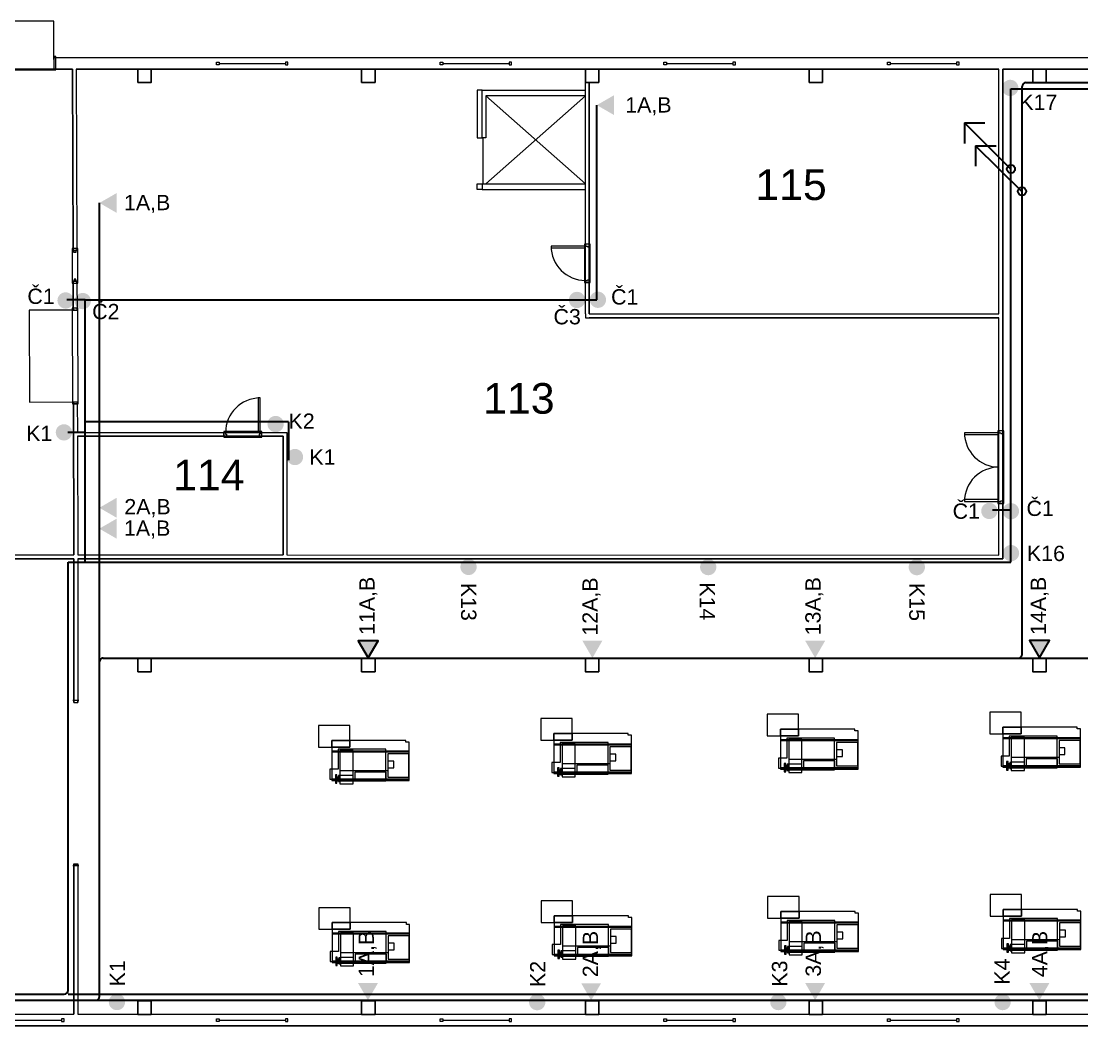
# Model space of a CAD drawing. Extents: x 23 to 125, y 27 to 85.
# Drawn here: x 62.58 to 90.28, y 59.22 to 85.47 of the extents above; entities that cross this region are included whole.
import ezdxf

# ---------------------------------------------------------------- set-up
doc = ezdxf.new("R2010")
doc.units = 0
doc.header["$LTSCALE"] = 1.485
doc.header["$MEASUREMENT"] = 0
doc.layers.get('0').update_dxf_attribs({"linetype": 'CONTINUOUS'})
doc.layers.add('bezpečnost', color=5, linetype='CONTINUOUS', lineweight=30)
doc.layers.add('kabely', color=1, linetype='CONTINUOUS', lineweight=30)
for name, color, linetype in [('DVEřE', 7, 'CONTINUOUS'), ('NADSTANDARDNí_úPRAVY', 7, 'CONTINUOUS'), ('PLášť_BUDOVY', 7, 'CONTINUOUS'), ('PROSTOR', 7, 'CONTINUOUS'), ('STROJE', 7, 'CONTINUOUS'), ('ZEď', 7, 'CONTINUOUS')]:
    doc.layers.add(name, color=color, linetype=linetype)
doc.styles.get("Standard").update_dxf_attribs({"font": 'arial.ttf', "height": 0.4})

# ---------------------------------------------------------------- blocks, each defined once
blk = doc.blocks.new('*U54')
at = {"layer": 'NADSTANDARDNí_úPRAVY', "color": 7, "linetype": 'Continuous'}
blk.add_lwpolyline([(-0.107, -0.176), (0.243, -0.176), (0.243, 0.174), (-0.107, 0.174)], close=True, dxfattribs=at)
blk = doc.blocks.new('*U55')
at = {"color": 0, "linetype": 'ByBlock', "lineweight": -2, "transparency": 16777216}
for p in [(40.9087, 24.35), (46.7528, 24.35), (52.5969, 24.35), (58.441, 24.35), (64.2851, 24.35), (40.9087, 0), (46.7528, 0), (52.5969, 0), (58.441, 0), (64.2851, 0)]:
    blk.add_blockref('*U54', p, dxfattribs=at)
blk = doc.blocks.new('*U56')
blk.add_lwpolyline([(-0.175, 0.175), (-0.175, -0.175), (0.175, -0.175), (0.175, 0.175)], close=True)
blk = doc.blocks.new('*U57')
at = {"color": 0, "linetype": 'ByBlock', "lineweight": -2, "transparency": 16777216}
for p in [(40.9087, 0), (46.7528, 0), (52.5969, 0), (58.441, 0), (64.2851, 0)]:
    blk.add_blockref('*U56', p, dxfattribs=at)

msp = doc.modelspace()

# ---------------------------------------------------------------- hatches: boundary and pattern name
at = {"layer": 'bezpečnost'}
h = msp.add_hatch(color=5, dxfattribs=at)
h.dxf.hatch_style = 1
edge = h.paths.add_edge_path()
edge.add_arc((88.414, 83.724), 0.213, 0, 360)
msp.add_hatch(color=5, dxfattribs=at).paths.add_polyline_path([(77.617, 83.274), (78.067, 83.014), (78.067, 83.534)])
h = msp.add_hatch(color=5, dxfattribs=at)
h.dxf.hatch_style = 1
edge = h.paths.add_edge_path()
edge.add_arc((63.739, 78.17), 0.213, 0, 360)
h = msp.add_hatch(color=5, dxfattribs=at)
h.dxf.hatch_style = 1
edge = h.paths.add_edge_path()
edge.add_arc((64.187, 78.154), 0.213, 0, 360)
h = msp.add_hatch(color=5, dxfattribs=at)
h.dxf.hatch_style = 1
edge = h.paths.add_edge_path()
edge.add_arc((77.098, 78.183), 0.213, 0, 360)
h = msp.add_hatch(color=5, dxfattribs=at)
h.dxf.hatch_style = 1
edge = h.paths.add_edge_path()
edge.add_arc((77.644, 78.188), 0.213, 0, 360)
h = msp.add_hatch(color=5, dxfattribs=at)
h.dxf.hatch_style = 1
edge = h.paths.add_edge_path()
edge.add_arc((69.225, 74.94), 0.213, 0, 360)
h = msp.add_hatch(color=5, dxfattribs=at)
h.dxf.hatch_style = 1
edge = h.paths.add_edge_path()
edge.add_arc((63.695, 74.723), 0.213, 0, 360)
h = msp.add_hatch(color=5, dxfattribs=at)
h.dxf.hatch_style = 1
edge = h.paths.add_edge_path()
edge.add_arc((69.731, 74.079), 0.213, 0, 360)
h = msp.add_hatch(color=5, dxfattribs=at)
h.dxf.hatch_style = 1
edge = h.paths.add_edge_path()
edge.add_arc((87.869, 72.669), 0.213, 0, 360)
h = msp.add_hatch(color=5, dxfattribs=at)
h.dxf.hatch_style = 1
edge = h.paths.add_edge_path()
edge.add_arc((88.432, 72.663), 0.213, 0, 360)
h = msp.add_hatch(color=5, dxfattribs=at)
h.dxf.hatch_style = 1
edge = h.paths.add_edge_path()
edge.add_arc((88.435, 71.567), 0.213, 0, 360)
h = msp.add_hatch(color=5, dxfattribs=at)
h.dxf.hatch_style = 1
edge = h.paths.add_edge_path()
edge.add_arc((74.264, 71.207), 0.213, 0, 360)
h = msp.add_hatch(color=5, dxfattribs=at)
h.dxf.hatch_style = 1
edge = h.paths.add_edge_path()
edge.add_arc((80.525, 71.203), 0.213, 0, 360)
h = msp.add_hatch(color=5, dxfattribs=at)
h.dxf.hatch_style = 1
edge = h.paths.add_edge_path()
edge.add_arc((85.975, 71.202), 0.213, 0, 360)
h = msp.add_hatch(color=5, dxfattribs=at)
h.dxf.hatch_style = 1
edge = h.paths.add_edge_path()
edge.add_arc((65.081, 59.838), 0.213, 0, 360)
h = msp.add_hatch(color=5, dxfattribs=at)
h.dxf.hatch_style = 1
edge = h.paths.add_edge_path()
edge.add_arc((76.058, 59.835), 0.213, 0, 360)
h = msp.add_hatch(color=5, dxfattribs=at)
h.dxf.hatch_style = 1
edge = h.paths.add_edge_path()
edge.add_arc((82.357, 59.837), 0.213, 0, 360)
h = msp.add_hatch(color=5, dxfattribs=at)
h.dxf.hatch_style = 1
edge = h.paths.add_edge_path()
edge.add_arc((88.216, 59.837), 0.213, 0, 360)
at = {"layer": 'kabely'}
for points in [[(64.624, 80.718), (65.074, 80.458), (65.074, 80.977)], [(64.621, 72.753), (65.071, 72.493), (65.071, 73.013)], [(64.62, 72.207), (65.07, 71.947), (65.07, 72.467)], [(71.642, 68.83), (71.901, 69.28), (71.382, 69.28)], [(77.5, 68.827), (77.759, 69.277), (77.24, 69.277)], [(83.319, 68.827), (83.579, 69.277), (83.059, 69.277)], [(71.638, 59.884), (71.898, 60.334), (71.378, 60.334)], [(77.467, 59.88), (77.727, 60.33), (77.207, 60.33)], [(83.318, 59.884), (83.578, 60.334), (83.059, 60.334)], [(89.177, 59.882), (89.437, 60.332), (88.917, 60.332)]]:
    msp.add_hatch(color=1, dxfattribs=at).paths.add_polyline_path(points)
h = msp.add_hatch(color=1, dxfattribs=at)
h.paths.add_polyline_path([(89.438, 69.282), (88.918, 69.282), (89.178, 68.832)])
h.paths.add_polyline_path([(95.274, 69.279), (94.754, 69.279), (95.014, 68.829)])
h.paths.add_polyline_path([(101.125, 69.271), (100.605, 69.271), (100.862, 68.827), (100.868, 68.827)])
h.paths.add_polyline_path([(106.97, 69.278), (106.45, 69.278), (106.71, 68.828)])
h.paths.add_polyline_path([(112.823, 69.279), (112.304, 69.279), (112.564, 68.829)])
h.paths.add_polyline_path([(118.669, 69.275), (118.149, 69.275), (118.408, 68.827), (118.41, 68.827)])

# ---------------------------------------------------------------- linework, layer by layer
at = {"layer": 'bezpečnost'}
for p, q in [((88.432, 71.335), (88.432, 83.7)), ((88.432, 83.7), (111.301, 83.7)), ((77.618, 78.188), (77.618, 83.277)), ((88.432, 81.605), (87.217, 82.81)), ((87.217, 82.81), (87.754, 82.81)), ((87.217, 82.81), (87.217, 82.272)), ((88.432, 72.691), (88.432, 81.605)), ((64.253, 78.188), (63.77, 78.188)), ((64.253, 71.709), (64.253, 78.188)), ((64.253, 78.188), (77.105, 78.188)), ((77.105, 78.188), (77.618, 78.188)), ((69.562, 75), (64.253, 75)), ((69.562, 75), (69.562, 74)), ((64.253, 74.722), (63.799, 74.722)), ((88.432, 72.691), (87.955, 72.691)), ((88.432, 71.335), (88.432, 72.691)), ((64.253, 71.335), (64.253, 71.709)), ((63.805, 60.146), (63.805, 71.335)), ((63.805, 71.335), (64.253, 71.335)), ((88.432, 71.335), (88.432, 71.335)), ((88.432, 71.335), (88.432, 71.335)), ((54.258, 60.046), (63.705, 60.046)), ((63.805, 60.046), (123.847, 60.046))]:
    msp.add_line(p, q, dxfattribs=at)
at = {"layer": 'bezpečnost', "color": 5}
msp.add_line((63.805, 71.335), (88.432, 71.335), dxfattribs=at)
at = {"layer": 'bezpečnost'}
msp.add_circle((88.432, 81.605), 0.107, dxfattribs=at)
msp.add_arc((63.705, 60.146), 0.1, 270, 0, dxfattribs=at)
at = {"layer": 'DVEřE', "lineweight": 0}
for p, q in [((77.319, 77.807), (77.319, 77.718)), ((77.319, 77.718), (77.419, 77.717))]:
    msp.add_line(p, q, dxfattribs=at)
at = {"layer": 'DVEřE', "color": 1, "lineweight": 30}
msp.add_line((64.722, 68.827), (118.41, 68.827), dxfattribs=at)
at = {"layer": 'kabely', "color": 1, "lineweight": 30}
for p, q in [((88.725, 68.927), (88.725, 83.761)), ((88.825, 83.861), (112.575, 83.861)), ((64.622, 68.727), (64.622, 80.721)), ((64.622, 59.983), (64.622, 68.727)), ((54.422, 59.883), (118.346, 59.883)), ((54.422, 59.883), (64.522, 59.883))]:
    msp.add_line(p, q, dxfattribs=at)
at = {"layer": 'kabely'}
for p, q in [((88.723, 81.009), (87.508, 82.214)), ((87.508, 82.214), (88.046, 82.214)), ((87.508, 82.213), (87.508, 81.676))]:
    msp.add_line(p, q, dxfattribs=at)
for points in [[(71.642, 68.83), (71.901, 69.28), (71.382, 69.28)], [(89.178, 68.832), (89.438, 69.282), (88.918, 69.282)]]:
    msp.add_lwpolyline(points, close=True, dxfattribs=at)
msp.add_circle((88.723, 81.022), 0.107, dxfattribs=at)
at = {"layer": 'kabely', "color": 1, "lineweight": 30}
for centre, start, end in [((88.825, 83.761), 90, 180), ((64.522, 59.983), 270, 0)]:
    msp.add_arc(centre, 0.1, start, end, dxfattribs=at)
at = {"layer": 'kabely', "lineweight": 30}
for centre, start, end in [((64.722, 68.727), 90, 180), ((88.625, 68.927), 270, 0)]:
    msp.add_arc(centre, 0.1, start, end, dxfattribs=at)
at = {"layer": 'PLášť_BUDOVY', "color": 7, "linetype": 'Continuous', "lineweight": 0}
for p, q in [((63.432, 84.517), (124.719, 84.517)), ((63.482, 84.217), (63.482, 84.517)), ((67.747, 84.365), (69.48, 84.365)), ((73.591, 84.365), (75.324, 84.365)), ((79.435, 84.365), (81.168, 84.365)), ((85.279, 84.365), (87.013, 84.365)), ((57.619, 84.217), (63.919, 84.217)), ((64.019, 84.217), (77.319, 84.217)), ((77.319, 77.817), (77.319, 84.217)), ((77.419, 84.217), (88.119, 84.217)), ((77.419, 84.217), (77.419, 84.217)), ((88.119, 77.817), (88.119, 84.217)), ((88.219, 71.415), (88.219, 84.217)), ((88.219, 84.217), (124.419, 84.217)), ((74.619, 83.667), (77.319, 83.667)), ((77.419, 77.817), (77.419, 83.867)), ((77.319, 81.217), (74.719, 83.517)), ((77.319, 83.517), (74.719, 81.217)), ((74.619, 81.067), (77.319, 81.067)), ((63.932, 79.524), (64.032, 79.524)), ((63.933, 79.474), (63.932, 79.524)), ((63.932, 79.524), (64.032, 79.524)), ((64.032, 79.524), (64.033, 79.474)), ((77.419, 79.642), (77.319, 79.642)), ((77.319, 79.642), (77.319, 79.592)), ((77.419, 79.642), (77.319, 79.642)), ((77.319, 79.592), (77.369, 79.592)), ((77.369, 79.592), (77.369, 79.572)), ((77.369, 79.572), (77.419, 79.572)), ((77.419, 79.592), (77.419, 79.642)), ((77.419, 79.572), (77.419, 79.592)), ((63.958, 79.474), (63.933, 79.474)), ((64.033, 79.474), (64.008, 79.474)), ((77.319, 78.642), (77.319, 78.692)), ((77.319, 78.692), (77.369, 78.692)), ((77.369, 78.692), (77.369, 78.712)), ((77.369, 78.712), (77.419, 78.712)), ((77.419, 78.712), (77.419, 78.692)), ((77.419, 78.692), (77.419, 78.642)), ((63.96, 78.674), (63.935, 78.674)), ((63.935, 78.674), (63.935, 78.624)), ((63.935, 78.624), (64.035, 78.624)), ((63.935, 78.624), (64.035, 78.624)), ((64.035, 78.674), (64.01, 78.674)), ((64.035, 78.624), (64.035, 78.674)), ((77.419, 78.642), (77.319, 78.642)), ((77.419, 78.642), (77.319, 78.642)), ((64.037, 77.967), (63.937, 77.967)), ((88.119, 71.515), (88.119, 77.717)), ((64.044, 75.467), (63.944, 75.467)), ((64.046, 74.722), (69.519, 74.722)), ((64.046, 74.622), (69.419, 74.622)), ((67.869, 74.622), (67.869, 74.722)), ((67.869, 74.722), (67.919, 74.722)), ((67.869, 74.622), (67.869, 74.722)), ((67.919, 74.622), (67.869, 74.622)), ((67.919, 74.722), (67.919, 74.672)), ((67.919, 74.672), (67.939, 74.672)), ((67.939, 74.622), (67.919, 74.622)), ((67.939, 74.672), (67.939, 74.622)), ((68.819, 74.672), (68.799, 74.672)), ((68.799, 74.672), (68.799, 74.622)), ((68.799, 74.622), (68.819, 74.622)), ((68.869, 74.722), (68.819, 74.722)), ((68.819, 74.722), (68.819, 74.672)), ((68.819, 74.622), (68.869, 74.622)), ((68.869, 74.622), (68.869, 74.722)), ((68.869, 74.622), (68.869, 74.722)), ((69.419, 74.622), (69.419, 71.52)), ((69.519, 74.722), (69.519, 71.52)), ((88.219, 74.765), (88.119, 74.765)), ((88.119, 74.765), (88.119, 74.715)), ((88.219, 74.765), (88.119, 74.765)), ((88.119, 74.715), (88.169, 74.715)), ((88.169, 74.715), (88.169, 74.695)), ((88.169, 74.695), (88.219, 74.695)), ((88.219, 74.715), (88.219, 74.765)), ((88.219, 74.695), (88.219, 74.715)), ((88.119, 72.865), (88.119, 72.915)), ((88.119, 72.915), (88.169, 72.915)), ((88.219, 72.865), (88.119, 72.865)), ((88.219, 72.865), (88.119, 72.865)), ((88.169, 72.915), (88.169, 72.935)), ((88.169, 72.935), (88.219, 72.935)), ((88.219, 72.935), (88.219, 72.915)), ((88.219, 72.915), (88.219, 72.865)), ((64.055, 71.521), (69.419, 71.52)), ((69.519, 71.52), (88.119, 71.515)), ((64.056, 71.421), (88.219, 71.415)), ((64.056, 67.713), (63.956, 67.713)), ((64.056, 63.403), (63.956, 63.403)), ((54.019, 59.517), (63.956, 59.517)), ((61.903, 59.365), (63.636, 59.365)), ((64.056, 59.517), (124.419, 59.517)), ((67.747, 59.365), (69.48, 59.365)), ((73.591, 59.365), (75.324, 59.365)), ((79.435, 59.365), (81.168, 59.365)), ((85.279, 59.365), (87.013, 59.365)), ((24.419, 59.217), (124.419, 59.217))]:
    msp.add_line(p, q, dxfattribs=at)
for points in [[(63.432, 84.467), (63.432, 85.467), (60.432, 85.467), (60.432, 84.467)], [(60.432, 84.542), (60.382, 84.542), (60.382, 84.192), (63.482, 84.192), (63.482, 84.542), (63.432, 84.542)], [(63.432, 84.517), (124.719, 84.517)], [(63.919, 84.217), (57.619, 84.217)], [(63.919, 84.217), (63.919, 84.217), (63.933, 79.474)], [(63.933, 79.474), (63.919, 84.217)], [(64.019, 84.217), (64.033, 79.474)], [(64.019, 84.217), (64.033, 79.474)], [(77.319, 84.217), (64.019, 84.217)], [(77.319, 84.217), (77.319, 84.217)], [(77.319, 77.817), (77.319, 84.217)], [(77.419, 84.217), (77.419, 84.217)], [(88.119, 84.217), (77.419, 84.217)], [(88.119, 84.217), (88.119, 84.217)], [(88.119, 77.817), (88.119, 84.217)], [(88.219, 84.217), (88.219, 71.415)], [(124.419, 84.217), (88.219, 84.217)], [(77.419, 83.867), (77.419, 77.817)], [(63.937, 77.917), (63.935, 78.674)], [(63.935, 78.674), (63.937, 77.917)], [(64.035, 78.674), (64.037, 77.917)], [(64.035, 78.674), (64.037, 77.917)], [(63.987, 77.917), (62.787, 77.914), (62.794, 75.514), (63.994, 75.517)], [(77.319, 77.817), (77.319, 77.807)], [(77.419, 77.817), (88.119, 77.817)], [(77.419, 77.817), (88.119, 77.817)], [(88.119, 77.717), (77.419, 77.717)], [(77.419, 77.717), (88.119, 77.717)], [(88.119, 71.515), (88.119, 77.717)], [(63.955, 71.521), (63.955, 71.521), (63.944, 75.517)], [(63.944, 75.517), (63.955, 71.521)], [(64.044, 75.517), (64.046, 74.722)], [(64.044, 75.517), (64.046, 74.722)], [(64.046, 74.722), (64.046, 74.722), (69.519, 74.722)], [(69.419, 74.622), (64.046, 74.622)], [(64.046, 74.622), (64.055, 71.521)], [(64.046, 74.622), (64.055, 71.521)], [(69.419, 71.52), (69.419, 74.622)], [(69.519, 74.722), (69.519, 74.722), (69.519, 71.52), (69.518, 71.52)], [(64.055, 71.521), (69.419, 71.52)], [(69.519, 71.52), (69.519, 71.52), (69.518, 71.52)], [(69.518, 71.52), (88.119, 71.515)], [(63.956, 71.421), (63.956, 71.421), (63.956, 67.663)], [(63.956, 67.663), (63.956, 71.421)], [(64.056, 71.421), (64.056, 67.663)], [(64.056, 71.421), (64.056, 67.663)], [(88.219, 71.415), (64.056, 71.421)], [(64.081, 67.713), (63.93, 67.713)], [(63.956, 59.517), (63.956, 63.453)], [(63.956, 63.453), (63.956, 59.517)], [(64.056, 63.453), (64.056, 59.517)], [(64.056, 63.453), (64.056, 59.517)], [(63.93, 63.403), (64.081, 63.403)], [(54.019, 59.517), (63.956, 59.517)], [(64.056, 59.517), (64.056, 59.517)], [(64.056, 59.517), (124.419, 59.517)], [(124.419, 59.217), (124.419, 59.217), (24.419, 59.217)]]:
    msp.add_lwpolyline(points, dxfattribs=at)
for points in [[(63.482, 84.217), (63.482, 84.517), (63.432, 84.517), (63.432, 84.217)], [(67.68, 84.398), (67.747, 84.398), (67.747, 84.331), (67.68, 84.331)], [(69.547, 84.398), (69.48, 84.398), (69.48, 84.331), (69.547, 84.331)], [(73.524, 84.398), (73.591, 84.398), (73.591, 84.331), (73.524, 84.331)], [(75.391, 84.398), (75.324, 84.398), (75.324, 84.331), (75.391, 84.331)], [(79.368, 84.398), (79.435, 84.398), (79.435, 84.331), (79.368, 84.331)], [(81.235, 84.398), (81.168, 84.398), (81.168, 84.331), (81.235, 84.331)], [(85.212, 84.398), (85.279, 84.398), (85.279, 84.331), (85.212, 84.331)], [(87.079, 84.398), (87.013, 84.398), (87.013, 84.331), (87.079, 84.331)], [(74.619, 83.667), (74.494, 83.667), (74.494, 82.417), (74.619, 82.417)], [(74.719, 83.517), (74.719, 82.417), (74.639, 82.417), (74.639, 81.217), (77.319, 81.217), (77.319, 82.417), (77.319, 83.517)], [(74.619, 81.067), (74.494, 81.067), (74.494, 81.217), (74.619, 81.217)], [(63.907, 79.524), (63.91, 78.624), (64.06, 78.624), (64.058, 79.524)], [(76.419, 79.542), (77.319, 79.542), (77.319, 79.592), (76.419, 79.592)], [(77.444, 78.642), (77.444, 79.642), (77.294, 79.642), (77.294, 78.642)], [(64.008, 79.474), (64.008, 79.424), (63.958, 79.424), (63.958, 79.474)], [(64.01, 78.674), (64.01, 78.724), (63.96, 78.724), (63.96, 78.674)], [(64.069, 75.467), (64.062, 77.967), (63.912, 77.967), (63.919, 75.467)], [(64.037, 77.967), (63.937, 77.967), (63.937, 77.917), (64.037, 77.917)], [(88.119, 77.817), (88.119, 77.817)], [(64.044, 75.467), (63.944, 75.467), (63.944, 75.517), (64.044, 75.517)], [(68.769, 75.622), (68.769, 74.722), (68.819, 74.722), (68.819, 75.622)], [(64.046, 74.722), (64.046, 74.722)], [(67.869, 74.597), (68.869, 74.597), (68.869, 74.748), (67.869, 74.748)], [(87.219, 74.665), (88.119, 74.665), (88.119, 74.715), (87.219, 74.715)], [(88.244, 72.865), (88.244, 74.765), (88.094, 74.765), (88.094, 72.865)], [(87.219, 72.915), (88.119, 72.915), (88.119, 72.965), (87.219, 72.965)], [(63.955, 71.521), (63.955, 71.521)], [(64.056, 67.713), (63.956, 67.713), (63.956, 67.663), (64.056, 67.663)], [(64.056, 63.403), (63.956, 63.403), (63.956, 63.453), (64.056, 63.453)], [(63.703, 59.398), (63.636, 59.398), (63.636, 59.331), (63.703, 59.331)], [(67.68, 59.398), (67.747, 59.398), (67.747, 59.331), (67.68, 59.331)], [(69.547, 59.398), (69.48, 59.398), (69.48, 59.331), (69.547, 59.331)], [(73.524, 59.398), (73.591, 59.398), (73.591, 59.331), (73.524, 59.331)], [(75.391, 59.398), (75.324, 59.398), (75.324, 59.331), (75.391, 59.331)], [(79.368, 59.398), (79.435, 59.398), (79.435, 59.331), (79.368, 59.331)], [(81.235, 59.398), (81.168, 59.398), (81.168, 59.331), (81.235, 59.331)], [(85.212, 59.398), (85.279, 59.398), (85.279, 59.331), (85.212, 59.331)], [(87.079, 59.398), (87.013, 59.398), (87.013, 59.331), (87.079, 59.331)]]:
    msp.add_lwpolyline(points, close=True, dxfattribs=at)
for centre, start, end in [((77.319, 79.592), 180, 270), ((68.819, 74.722), 90, 180), ((88.119, 74.715), 180, 270), ((88.119, 72.915), 90, 180)]:
    msp.add_arc(centre, 0.9, start, end, dxfattribs=at)
at = {"layer": 'PROSTOR', "linetype": 'Continuous', "lineweight": 0}
for p, q in [((77.419, 84.217), (77.419, 84.217)), ((77.419, 83.867), (77.419, 77.817))]:
    msp.add_line(p, q, dxfattribs=at)
at = {"layer": 'STROJE', "color": 9, "linetype": 'Continuous', "lineweight": 0}
for p, q in [((88.432, 66.234), (89.69, 66.234)), ((76.701, 66.071), (77.959, 66.071)), ((82.62, 66.183), (83.879, 66.183)), ((70.898, 65.891), (72.156, 65.891)), ((76.71, 61.309), (77.969, 61.309)), ((82.63, 61.421), (83.888, 61.421)), ((88.441, 61.472), (89.7, 61.472)), ((70.907, 61.129), (72.166, 61.129))]:
    msp.add_line(p, q, dxfattribs=at)
for points in [[(82.887, 66.966), (82.887, 67.358), (82.068, 67.358), (82.068, 66.792), (82.413, 66.792), (82.413, 66.966)], [(88.699, 67.017), (88.699, 67.408), (87.88, 67.408), (87.88, 66.843), (88.225, 66.843), (88.225, 67.017)], [(71.165, 66.674), (71.165, 67.065), (70.346, 67.065), (70.346, 66.5), (70.691, 66.5), (70.691, 66.674)], [(76.968, 66.854), (76.968, 67.246), (76.149, 67.246), (76.149, 66.68), (76.494, 66.68), (76.494, 66.854)], [(76.968, 66.854), (76.494, 66.854), (76.494, 66.68), (76.968, 66.68)], [(76.968, 66.854), (76.968, 66.68), (76.494, 66.68), (76.494, 65.81), (78.519, 65.81), (78.519, 66.811), (78.433, 66.811), (78.433, 66.854)], [(82.887, 66.966), (82.413, 66.966), (82.413, 66.792), (82.887, 66.792)], [(82.887, 66.966), (82.887, 66.792), (82.413, 66.792), (82.413, 65.922), (84.439, 65.922), (84.439, 66.923), (84.353, 66.923), (84.353, 66.966)], [(88.39, 66.263), (88.174, 66.263), (88.174, 66.002), (88.39, 66.002), (88.39, 65.958), (89.639, 65.958), (89.639, 66.785), (88.39, 66.785)], [(88.699, 67.017), (88.225, 67.017), (88.225, 66.843), (88.699, 66.843)], [(88.699, 67.017), (88.699, 66.843), (88.225, 66.843), (88.225, 65.973), (90.25, 65.973), (90.25, 66.973), (90.164, 66.973), (90.164, 67.017)], [(71.165, 66.674), (70.691, 66.674), (70.691, 66.5), (71.165, 66.5)], [(71.165, 66.674), (71.165, 66.5), (70.691, 66.5), (70.691, 65.63), (72.716, 65.63), (72.716, 66.63), (72.63, 66.63), (72.63, 66.674)], [(76.659, 66.1), (76.443, 66.1), (76.443, 65.839), (76.659, 65.839), (76.659, 65.795), (77.908, 65.795), (77.908, 66.622), (76.659, 66.622)], [(76.494, 66.558), (78.511, 66.558), (78.511, 66.576), (76.494, 66.576)], [(76.709, 65.723), (77.054, 65.723), (77.054, 66.593), (76.709, 66.593)], [(77.959, 65.897), (78.511, 65.897), (78.511, 66.506), (77.959, 66.506)], [(82.578, 66.212), (82.363, 66.212), (82.363, 65.951), (82.578, 65.951), (82.578, 65.907), (83.828, 65.907), (83.828, 66.734), (82.578, 66.734)], [(82.413, 66.67), (84.43, 66.67), (84.43, 66.688), (82.413, 66.688)], [(82.629, 65.835), (82.974, 65.835), (82.974, 66.705), (82.629, 66.705)], [(83.879, 66.009), (84.43, 66.009), (84.43, 66.618), (83.879, 66.618)], [(88.225, 66.721), (90.242, 66.721), (90.242, 66.738), (88.225, 66.738)], [(88.44, 65.886), (88.785, 65.886), (88.785, 66.756), (88.44, 66.756)], [(89.69, 66.06), (90.242, 66.06), (90.242, 66.669), (89.69, 66.669)], [(70.855, 65.92), (70.64, 65.92), (70.64, 65.659), (70.855, 65.659), (70.855, 65.615), (72.105, 65.615), (72.105, 66.442), (70.855, 66.442)], [(70.691, 66.378), (72.708, 66.378), (72.708, 66.395), (70.691, 66.395)], [(70.906, 65.543), (71.251, 65.543), (71.251, 66.413), (70.906, 66.413)], [(72.156, 65.717), (72.708, 65.717), (72.708, 66.326), (72.156, 66.326)], [(77.959, 66.141), (78.114, 66.141), (78.114, 66.315), (77.959, 66.315)], [(83.879, 66.253), (84.034, 66.253), (84.034, 66.427), (83.879, 66.427)], [(89.69, 66.303), (89.845, 66.303), (89.845, 66.477), (89.69, 66.477)], [(72.156, 65.96), (72.311, 65.96), (72.311, 66.134), (72.156, 66.134)], [(76.59, 65.736), (76.63, 65.736), (76.63, 65.956), (76.59, 65.956)], [(76.67, 65.776), (76.71, 65.776), (76.71, 65.936), (76.67, 65.936)], [(76.709, 65.723), (77.054, 65.723), (77.054, 65.941), (76.709, 65.941)], [(77.097, 65.81), (77.916, 65.81), (77.916, 66.028), (77.097, 66.028)], [(82.413, 65.94), (84.43, 65.94), (84.43, 65.957), (82.413, 65.957)], [(82.509, 65.849), (82.549, 65.849), (82.549, 66.069), (82.509, 66.069)], [(82.549, 65.909), (82.589, 65.909), (82.589, 66.009), (82.549, 66.009)], [(82.589, 65.889), (82.629, 65.889), (82.629, 66.049), (82.589, 66.049)], [(82.629, 65.835), (82.974, 65.835), (82.974, 66.053), (82.629, 66.053)], [(83.017, 65.922), (83.836, 65.922), (83.836, 66.14), (83.017, 66.14)], [(88.225, 65.99), (90.242, 65.99), (90.242, 66.008), (88.225, 66.008)], [(88.321, 65.899), (88.361, 65.899), (88.361, 66.119), (88.321, 66.119)], [(88.361, 65.959), (88.401, 65.959), (88.401, 66.059), (88.361, 66.059)], [(88.401, 65.939), (88.441, 65.939), (88.441, 66.099), (88.401, 66.099)], [(88.44, 65.886), (88.785, 65.886), (88.785, 66.103), (88.44, 66.103)], [(88.828, 65.973), (89.647, 65.973), (89.647, 66.19), (88.828, 66.19)], [(70.691, 65.647), (72.708, 65.647), (72.708, 65.665), (70.691, 65.665)], [(70.787, 65.556), (70.827, 65.556), (70.827, 65.776), (70.787, 65.776)], [(70.827, 65.616), (70.867, 65.616), (70.867, 65.716), (70.827, 65.716)], [(70.867, 65.596), (70.907, 65.596), (70.907, 65.756), (70.867, 65.756)], [(70.906, 65.543), (71.251, 65.543), (71.251, 65.76), (70.906, 65.76)], [(71.294, 65.63), (72.113, 65.63), (72.113, 65.847), (71.294, 65.847)], [(76.494, 65.827), (78.511, 65.827), (78.511, 65.845), (76.494, 65.845)], [(76.63, 65.796), (76.67, 65.796), (76.67, 65.896), (76.63, 65.896)], [(88.708, 62.255), (88.708, 62.646), (87.889, 62.646), (87.889, 62.081), (88.234, 62.081), (88.234, 62.255)], [(76.977, 62.092), (76.977, 62.484), (76.158, 62.484), (76.158, 61.918), (76.503, 61.918), (76.503, 62.092)], [(82.897, 62.204), (82.897, 62.596), (82.078, 62.596), (82.078, 62.03), (82.423, 62.03), (82.423, 62.204)], [(71.174, 61.912), (71.174, 62.303), (70.355, 62.303), (70.355, 61.738), (70.7, 61.738), (70.7, 61.912)], [(76.977, 62.092), (76.503, 62.092), (76.503, 61.918), (76.977, 61.918)], [(76.977, 62.092), (76.977, 61.918), (76.503, 61.918), (76.503, 61.048), (78.529, 61.048), (78.529, 62.048), (78.443, 62.048), (78.443, 62.092)], [(82.897, 62.204), (82.423, 62.204), (82.423, 62.03), (82.897, 62.03)], [(82.897, 62.204), (82.897, 62.03), (82.423, 62.03), (82.423, 61.16), (84.448, 61.16), (84.448, 62.161), (84.362, 62.161), (84.362, 62.204)], [(88.708, 62.255), (88.234, 62.255), (88.234, 62.081), (88.708, 62.081)], [(88.708, 62.255), (88.708, 62.081), (88.234, 62.081), (88.234, 61.211), (90.26, 61.211), (90.26, 62.211), (90.174, 62.211), (90.174, 62.255)], [(71.174, 61.912), (70.7, 61.912), (70.7, 61.738), (71.174, 61.738)], [(71.174, 61.912), (71.174, 61.738), (70.7, 61.738), (70.7, 60.868), (72.726, 60.868), (72.726, 61.868), (72.64, 61.868), (72.64, 61.912)], [(76.668, 61.338), (76.452, 61.338), (76.452, 61.077), (76.668, 61.077), (76.668, 61.033), (77.918, 61.033), (77.918, 61.86), (76.668, 61.86)], [(76.503, 61.796), (78.52, 61.796), (78.52, 61.814), (76.503, 61.814)], [(76.719, 60.961), (77.063, 60.961), (77.063, 61.831), (76.719, 61.831)], [(82.588, 61.45), (82.372, 61.45), (82.372, 61.189), (82.588, 61.189), (82.588, 61.145), (83.837, 61.145), (83.837, 61.972), (82.588, 61.972)], [(82.423, 61.908), (84.44, 61.908), (84.44, 61.926), (82.423, 61.926)], [(82.638, 61.073), (82.983, 61.073), (82.983, 61.943), (82.638, 61.943)], [(83.888, 61.247), (84.44, 61.247), (84.44, 61.856), (83.888, 61.856)], [(88.399, 61.5), (88.183, 61.5), (88.183, 61.239), (88.399, 61.239), (88.399, 61.196), (89.649, 61.196), (89.649, 62.023), (88.399, 62.023)], [(88.234, 61.959), (90.251, 61.959), (90.251, 61.976), (88.234, 61.976)], [(88.45, 61.124), (88.794, 61.124), (88.794, 61.994), (88.45, 61.994)], [(89.7, 61.298), (90.251, 61.298), (90.251, 61.907), (89.7, 61.907)], [(70.865, 61.157), (70.649, 61.157), (70.649, 60.896), (70.865, 60.896), (70.865, 60.853), (72.115, 60.853), (72.115, 61.68), (70.865, 61.68)], [(70.7, 61.616), (72.717, 61.616), (72.717, 61.633), (70.7, 61.633)], [(70.916, 60.781), (71.26, 60.781), (71.26, 61.651), (70.916, 61.651)], [(72.166, 60.955), (72.717, 60.955), (72.717, 61.564), (72.166, 61.564)], [(77.969, 61.135), (78.52, 61.135), (78.52, 61.744), (77.969, 61.744)], [(77.969, 61.378), (78.124, 61.378), (78.124, 61.552), (77.969, 61.552)], [(83.888, 61.491), (84.043, 61.491), (84.043, 61.665), (83.888, 61.665)], [(89.7, 61.541), (89.855, 61.541), (89.855, 61.715), (89.7, 61.715)], [(72.166, 61.198), (72.321, 61.198), (72.321, 61.372), (72.166, 61.372)], [(77.107, 61.048), (77.925, 61.048), (77.925, 61.265), (77.107, 61.265)], [(82.519, 61.086), (82.559, 61.086), (82.559, 61.306), (82.519, 61.306)], [(82.559, 61.146), (82.599, 61.146), (82.599, 61.246), (82.559, 61.246)], [(82.599, 61.126), (82.639, 61.126), (82.639, 61.286), (82.599, 61.286)], [(82.638, 61.073), (82.983, 61.073), (82.983, 61.29), (82.638, 61.29)], [(83.026, 61.16), (83.845, 61.16), (83.845, 61.377), (83.026, 61.377)], [(88.234, 61.228), (90.251, 61.228), (90.251, 61.245), (88.234, 61.245)], [(88.33, 61.137), (88.37, 61.137), (88.37, 61.357), (88.33, 61.357)], [(88.37, 61.197), (88.41, 61.197), (88.41, 61.297), (88.37, 61.297)], [(88.41, 61.177), (88.45, 61.177), (88.45, 61.337), (88.41, 61.337)], [(88.45, 61.124), (88.794, 61.124), (88.794, 61.341), (88.45, 61.341)], [(88.838, 61.211), (89.656, 61.211), (89.656, 61.428), (88.838, 61.428)], [(70.796, 60.794), (70.836, 60.794), (70.836, 61.014), (70.796, 61.014)], [(70.836, 60.854), (70.876, 60.854), (70.876, 60.954), (70.836, 60.954)], [(70.876, 60.834), (70.916, 60.834), (70.916, 60.994), (70.876, 60.994)], [(70.916, 60.781), (71.26, 60.781), (71.26, 60.998), (70.916, 60.998)], [(71.304, 60.868), (72.122, 60.868), (72.122, 61.085), (71.304, 61.085)], [(76.503, 61.065), (78.52, 61.065), (78.52, 61.083), (76.503, 61.083)], [(76.599, 60.974), (76.639, 60.974), (76.639, 61.194), (76.599, 61.194)], [(76.639, 61.034), (76.679, 61.034), (76.679, 61.134), (76.639, 61.134)], [(76.679, 61.014), (76.719, 61.014), (76.719, 61.174), (76.679, 61.174)], [(76.719, 60.961), (77.063, 60.961), (77.063, 61.178), (76.719, 61.178)], [(82.423, 61.177), (84.44, 61.177), (84.44, 61.195), (82.423, 61.195)], [(70.7, 60.885), (72.717, 60.885), (72.717, 60.902), (70.7, 60.902)]]:
    msp.add_lwpolyline(points, close=True, dxfattribs=at)
at = {"layer": 'ZEď', "color": 7, "linetype": 'Continuous', "lineweight": 0}
for p, q in [((57.619, 71.523), (63.955, 71.521)), ((57.469, 71.423), (63.956, 71.421))]:
    msp.add_line(p, q, dxfattribs=at)
for points in [[(57.619, 71.523), (57.619, 71.523), (63.955, 71.521)], [(63.956, 71.421), (57.469, 71.423)]]:
    msp.add_lwpolyline(points, dxfattribs=at)

# ---------------------------------------------------------------- block references
at = {"lineweight": 0}
for name, p in [('*U55', (24.826, 59.692)), ('*U57', (24.894, 68.642))]:
    msp.add_blockref(name, p, dxfattribs=at)

# ---------------------------------------------------------------- texts
at = {"layer": 'bezpečnost', "char_height": 0.4, "attachment_point": 1}
for s, insert in [('1A,B', (78.357, 83.481)), ('K17', (88.651, 83.549)), ('Č1', (62.74, 78.479)), ('Č1', (77.987, 78.464)), ('Č2', (64.432, 78.08)), ('Č3', (76.484, 77.946)), ('K2', (69.562, 75.216)), ('K1', (62.709, 74.897)), ('K1', (70.107, 74.276)), ('Č1', (86.91, 72.865)), ('Č1', (88.839, 72.939)), ('K16', (88.85, 71.761))]:
    msp.add_mtext_dynamic_manual_height_columns(s, width=1.12768, gutter_width=2, heights=[0], dxfattribs=dict(at, insert=insert))
for s, insert, rotation in [('K13', (74.469, 70.793), 270), ('K14', (80.704, 70.805), 270), ('K15', (86.177, 70.787), 270), ('K4', (88.002, 60.291), 90), ('K1', (64.894, 60.247), 90), ('K2', (75.873, 60.23), 90), ('K3', (82.189, 60.238), 90)]:
    msp.add_mtext_dynamic_manual_height_columns(s, width=1.12768, gutter_width=2, heights=[0], dxfattribs=dict(at, insert=insert, rotation=rotation))
at = {"layer": 'DVEřE', "color": 11, "true_color": 0xf27172, "char_height": 0.8, "attachment_point": 1}
for s, width, insert in [('115', 2.70826, (81.757, 81.594)), ('113', 3.5546, (74.648, 76.011)), ('114', 2.11583, (66.548, 74.006))]:
    msp.add_mtext_dynamic_manual_height_columns(s, width=width, gutter_width=4, heights=[0], dxfattribs=dict(at, insert=insert))
at = {"layer": 'kabely', "char_height": 0.4, "attachment_point": 1}
for s, insert in [('1A,B', (65.264, 80.929)), ('2A,B', (65.273, 72.981)), ('1A,B', (65.264, 72.421))]:
    msp.add_mtext_dynamic_manual_height_columns(s, width=1, gutter_width=2, heights=[0], dxfattribs=dict(at, insert=insert))
at = {"layer": 'kabely', "char_height": 0.4, "attachment_point": 1, "rotation": 90}
for s, insert in [('11A,B', (71.411, 69.429)), ('12A,B', (77.239, 69.412)), ('13A,B', (83.062, 69.42)), ('14A,B', (88.947, 69.429)), ('1A,B', (71.391, 60.489)), ('2A,B', (77.247, 60.486)), ('3A,B', (83.07, 60.5)), ('4A,B', (88.986, 60.486))]:
    msp.add_mtext_dynamic_manual_height_columns(s, width=1, gutter_width=2, heights=[0], dxfattribs=dict(at, insert=insert))

doc.saveas('drawing.dxf')
